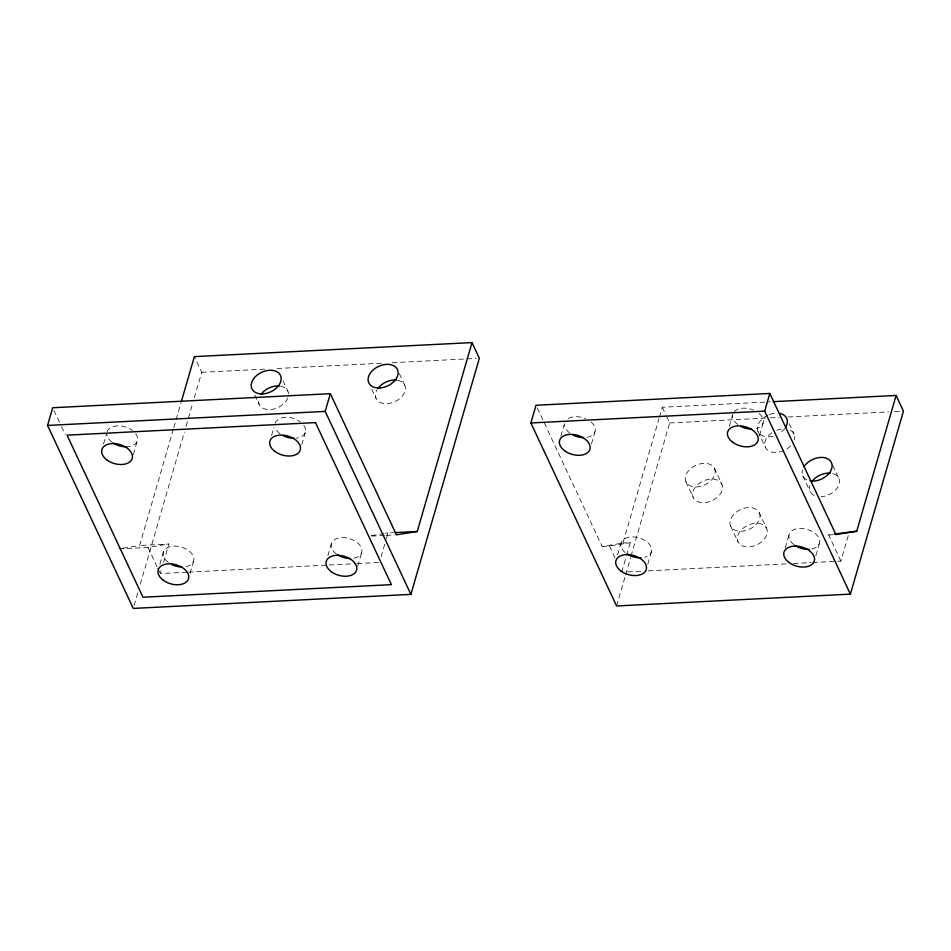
<?xml version="1.0" encoding="UTF-8"?>
<svg xmlns="http://www.w3.org/2000/svg" width="951" height="951" viewBox="0 0 951 951"><rect width="100%" height="100%" fill="white"/><g stroke="black" fill="none" stroke-linecap="round" stroke-linejoin="round"><path stroke-width="0.71" stroke-dasharray="4.75 3.57" d="M103.516 443.998L106.286 434.464M133.33 454.542L137.277 440.919M122.964 548.216L139.607 545.517L173.367 429.056M173.783 427.641L180.785 403.497M134.091 605.573L137.8 592.77M140.273 584.235L184.399 432.051M186.051 426.357L192.649 403.604M194.289 397.91L201.719 372.316L194.373 356.625M159.839 564.24L163.394 551.984M186.931 572.205L160.279 573.548L161.908 567.925M163.536 562.303L168.826 544.031L139.607 545.517M190.045 573.417L193.6 561.161M271.558 435.499L273.936 427.332M301.776 444.676L305.33 432.42M327.893 555.741L331.447 543.485M357.695 566.273L361.653 552.662M381.089 556.834L385.987 539.978M386.391 538.563L388.02 532.94L393.869 532.655M560.864 436.164L564.811 422.541M591.463 443.974L595.017 431.718M617.579 555.039L621.134 542.783M537.279 407.955L602.138 546.421L622.941 543.045L659.019 418.595M659.435 417.18L662.3 407.278L770.322 401.821M621.692 572.193L626.174 556.727M626.578 555.325L630.24 542.676L622.941 543.045M616.593 605.953L625.235 576.163M625.639 574.749L630.572 557.726M630.988 556.299L669.647 422.969L666.592 416.431M647.786 564.216L651.34 551.96M729.298 426.298L732.46 415.397M759.516 435.475L763.071 423.219M785.229 547.907L789.187 534.284M815.839 555.717L819.393 543.449M812.736 562.516L840.874 561.102L848.625 534.391M118.804 548.893L148.035 547.407L168.826 544.031M371.377 535.639L383.859 533.618M385.25 533.392L388.02 532.94M602.138 546.421L609.448 546.052L630.24 542.676M840.874 561.102L828.63 534.961L832.791 534.284M201.719 372.316L265.222 369.095M277.038 368.501L381.886 363.199M392.228 362.676L476.403 358.42M669.647 422.969L768.788 417.953M770.274 417.881L779.154 417.43M788.034 416.978L888.65 411.89M894.57 411.593L903.45 411.141M371.603 536.102L384.751 535.437M386.213 535.354L394.986 534.914M828.63 534.961L833.017 534.735M188.417 572.122L327.631 565.084M329.105 565.001L355.769 563.658M357.243 563.586L379.461 562.457M627.612 571.884L642.424 571.135M648.344 570.838L787.559 563.8M793.491 563.491L811.262 562.6M832.707 465.312L838.83 478.389M789.175 423.659L794.073 434.12M802.751 475.785L810.097 491.465M757.995 431.528L765.341 447.208M759.338 512.874A15.787 10.77 -25.1 0 1 741.554 531.229A15.787 10.77 -25.1 0 1 734.029 514.158A15.787 10.77 -25.1 0 1 759.338 512.874L766.684 528.566A15.787 10.77 -25.1 0 1 748.901 546.908A15.787 10.77 -25.1 0 1 741.376 529.838A15.787 10.77 -25.1 0 1 766.684 528.566M714.581 468.617A15.787 10.77 -25.1 0 1 696.798 486.96A15.787 10.77 -25.1 0 1 689.273 469.901A15.787 10.77 -25.1 0 1 714.581 468.617L721.928 484.297A15.787 10.77 -25.1 0 1 704.144 502.651A15.787 10.77 -25.1 0 1 696.619 485.581A15.787 10.77 -25.1 0 1 721.928 484.297M730.606 525.962L737.952 541.654M662.3 407.278L665.973 415.123M685.849 481.705L693.196 497.385M609.448 546.052L614.952 557.809M399.289 373.541L404.793 385.298M371.782 389.244L376.061 398.386M282.994 380.757L287.891 391.218M254.88 395.152L259.159 404.306M148.035 547.407L157.212 567.01M157.83 568.318L160.279 573.548M53.945 410.428L60.876 425.216M61.506 426.559L65.274 434.619M832.672 473.574A15.787 10.77 -25.1 0 1 838.259 486.246A15.787 10.77 -25.1 0 1 821.046 496.731M814.187 495.519A15.787 10.77 -25.1 0 1 809.848 485.664M789.972 430.066A15.787 10.77 -25.1 0 1 794.311 439.921M790.65 445.924A15.787 10.77 -25.1 0 1 768.087 450.477A15.787 10.77 -25.1 0 1 771.796 432.836M776.622 430.28A15.787 10.77 -25.1 0 1 783.125 428.853M625.069 552.46A15.787 9.902 16.2 0 1 626.293 537.921A15.787 9.902 16.2 0 1 648.57 543.378A15.787 9.902 16.2 0 1 644.754 557.274M794.085 544.733A15.787 9.902 16.2 0 1 794.335 529.422A15.787 9.902 16.2 0 1 817.373 535.734A15.787 9.902 16.2 0 1 810.43 549.214M759.136 413.53A15.787 9.902 16.2 0 1 756.473 428.532M737.75 424.491A15.787 9.902 16.2 0 1 732.852 414.042M734.16 411.759A15.787 9.902 16.2 0 1 753.608 410.143M591.082 422.042A15.787 9.902 16.2 0 1 586.066 437.484M569.708 433.002A15.787 9.902 16.2 0 1 564.537 425.133M568.365 418.44A15.787 9.902 16.2 0 1 585.554 418.642M806.84 479.839A15.787 10.77 -25.1 0 1 802.501 469.984M784.92 428.319A15.787 10.77 -25.1 0 1 780.272 432.8M772.83 436.188A15.787 10.77 -25.1 0 1 757.543 430.185A15.787 10.77 -25.1 0 1 768.016 415.123M769.276 414.588A15.787 10.77 -25.1 0 1 775.778 413.174M168.291 562.433A15.787 9.902 16.2 0 1 168.553 547.122A15.787 9.902 16.2 0 1 191.591 553.446A15.787 9.902 16.2 0 1 184.649 566.927M336.345 553.934A15.787 9.902 16.2 0 1 336.595 538.623A15.787 9.902 16.2 0 1 359.633 544.935A15.787 9.902 16.2 0 1 352.69 558.415M303.761 425.287A15.787 9.902 16.2 0 1 296.367 438.185M280.01 433.692A15.787 9.902 16.2 0 1 275.612 428.568M275.112 423.243A15.787 9.902 16.2 0 1 300.421 421.959M135.708 433.787A15.787 9.902 16.2 0 1 128.326 446.685M111.968 442.203A15.787 9.902 16.2 0 1 106.797 434.334M107.071 431.742A15.787 9.902 16.2 0 1 132.379 430.458M280.616 386.165A15.787 10.77 -25.1 0 1 288.533 393.987M287.784 398.053A15.787 10.77 -25.1 0 1 270.108 409.56A15.787 10.77 -25.1 0 1 258.672 399.527M397.518 380.245A15.787 10.77 -25.1 0 1 403.664 394.19A15.787 10.77 -25.1 0 1 383.348 403.438A15.787 10.77 -25.1 0 1 377.202 389.506"/><path stroke-width="1.43" d="M472.005 342.586L479.352 358.265L410.903 594.375L133.259 608.414L47.55 425.442L52.685 407.741L330.33 393.69L396.448 534.842L417.251 531.466L472.005 342.586L194.373 356.625L181.189 402.071M410.903 594.375L325.194 411.403L330.33 393.69M896.104 395.45L903.45 411.141L850.396 594.125L616.593 605.953L530.884 422.969L536.019 405.269L769.823 393.441L835.941 534.593L856.744 531.217L896.104 395.45L773.282 401.667M850.396 594.125L764.687 411.141L769.823 393.441M834.182 534.058L856.744 531.217M47.55 425.442L325.194 411.403M530.884 422.969L764.687 411.141M395.331 532.572L417.251 531.466M811.904 481.586A15.787 10.77 -25.1 0 1 830.378 473.17M641.14 557.821A15.787 9.902 16.2 0 1 627.078 553.969M809.182 549.321A15.787 9.902 16.2 0 1 795.119 545.47M751.575 429.103A15.787 9.902 16.2 0 1 741.091 426.547M583.522 437.615A15.787 9.902 16.2 0 1 573.049 435.047M803.892 466.905A15.787 10.77 -25.1 0 1 824.208 457.645A15.787 10.77 -25.1 0 1 830.342 471.589A15.787 10.77 -25.1 0 1 810.026 480.837M779.44 413.388A15.787 10.77 -25.1 0 1 785.585 427.32M350.158 558.546A15.787 9.902 16.2 0 1 337.379 554.671M182.105 567.046A15.787 9.902 16.2 0 1 171.632 564.49M293.835 438.304A15.787 9.902 16.2 0 1 283.35 435.748M127.077 446.792A15.787 9.902 16.2 0 1 113.014 442.928M260.966 394.415A15.787 10.77 -25.1 0 1 279.439 385.999M377.868 388.507A15.787 10.77 -25.1 0 1 396.341 380.091M315.47 422.589L67.057 435.166L142.971 597.228L391.396 584.651L315.47 422.589M564.573 450.703A15.787 9.902 16.2 0 0 589.882 449.419A15.787 9.902 16.2 0 0 569.887 434.381A15.787 9.902 16.2 0 0 564.573 450.703M732.627 442.203A15.787 9.902 16.2 0 0 757.935 440.919A15.787 9.902 16.2 0 0 737.928 425.882A15.787 9.902 16.2 0 0 732.627 442.203M788.95 562.445A15.787 9.902 16.2 0 0 814.258 561.161A15.787 9.902 16.2 0 0 794.251 546.124A15.787 9.902 16.2 0 0 788.95 562.445M620.896 570.945A15.787 9.902 16.2 0 0 646.205 569.661A15.787 9.902 16.2 0 0 626.21 554.623A15.787 9.902 16.2 0 0 620.896 570.945M163.156 580.146A15.787 9.902 16.2 0 0 188.464 578.862A15.787 9.902 16.2 0 0 168.47 563.824A15.787 9.902 16.2 0 0 163.156 580.146M274.875 451.404A15.787 9.902 16.2 0 0 300.195 450.12A15.787 9.902 16.2 0 0 280.188 435.082A15.787 9.902 16.2 0 0 274.875 451.404M331.21 571.646A15.787 9.902 16.2 0 0 356.518 570.362A15.787 9.902 16.2 0 0 336.511 555.325A15.787 9.902 16.2 0 0 331.21 571.646M106.833 459.904A15.787 9.902 16.2 0 0 132.141 458.632A15.787 9.902 16.2 0 0 112.147 443.582A15.787 9.902 16.2 0 0 106.833 459.904M262.761 393.88A15.787 10.77 -25.1 0 0 280.545 375.538A15.787 10.77 -25.1 0 0 255.237 376.81A15.787 10.77 -25.1 0 0 262.761 393.88M379.663 387.96A15.787 10.77 -25.1 0 0 397.447 369.618A15.787 10.77 -25.1 0 0 372.138 370.902A15.787 10.77 -25.1 0 0 379.663 387.96"/></g></svg>
